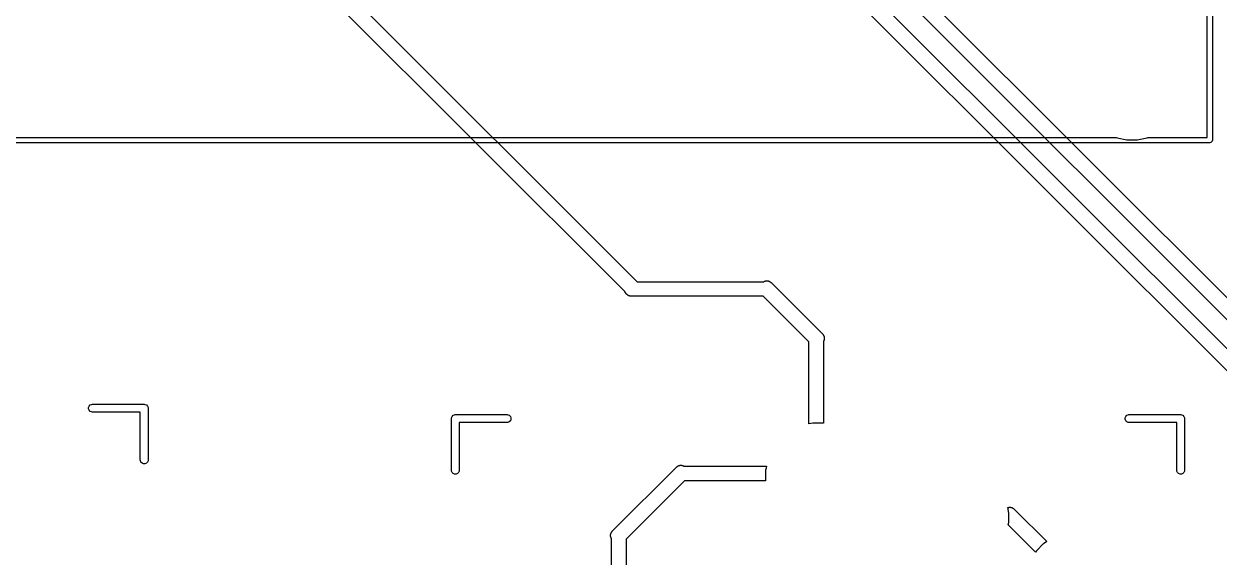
# Model space of a CAD drawing. Extents: x 111.8 to 210.7, y -80.1 to -34.2.
# Drawn here: x 164.18 to 187.24, y -65.68 to -55.38 of the extents above; entities that cross this region are included whole.
import ezdxf

# ---------------------------------------------------------------- set-up
doc = ezdxf.new("R2010")
doc.units = 0
doc.layers.add('BLACK', color=7, linetype='CONTINUOUS')

msp = doc.modelspace()

# ---------------------------------------------------------------- linework, layer by layer
at = {"layer": 'BLACK', "linetype": 'CONTINUOUS'}
for p, q in [((173.572988, -46.850038), (191.031119, -64.308169)), ((190.854774, -64.555055), (173.396639, -47.09692)), ((173.572993, -47.837569), (190.537359, -64.801937)), ((190.29931, -64.98712), (173.396644, -48.08445)), ((187.11, -48.625), (187.11, -57.625)), ((187.01, -57.575), (187.01, -48.675)), ((165.602198, -49.953706), (176.006545, -60.358048)), ((175.7685, -60.543235), (165.417015, -50.191748)), ((114.86704, -57.575), (185.25296, -57.575)), ((185.25296, -57.575), (185.269715, -57.58194)), ((185.269715, -57.58194), (185.461983, -57.620185)), ((185.461983, -57.620185), (185.658017, -57.620185)), ((185.658017, -57.620185), (185.850285, -57.58194)), ((185.850285, -57.58194), (185.86704, -57.575)), ((185.86704, -57.575), (187.01, -57.575)), ((187.106194, -57.644134), (187.079134, -57.671194)), ((187.11, -57.625), (187.106194, -57.644134)), ((187.06, -57.675), (112.06, -57.675)), ((187.079134, -57.671194), (187.06, -57.675)), ((176.006545, -60.358048), (178.449615, -60.358048)), ((178.449615, -60.358048), (178.451122, -60.357153)), ((178.451122, -60.357153), (178.457735, -60.35364)), ((178.457735, -60.35364), (178.464348, -60.35054)), ((178.464348, -60.35054), (178.470961, -60.347854)), ((178.470961, -60.347854), (178.477574, -60.34558)), ((178.477574, -60.34558), (178.484187, -60.34372)), ((178.484187, -60.34372), (178.490799, -60.342274)), ((178.490799, -60.342274), (178.497412, -60.341241)), ((178.497412, -60.341241), (178.504025, -60.340621)), ((178.504025, -60.340621), (178.510638, -60.340414)), ((178.510638, -60.340414), (178.517251, -60.34062)), ((178.517251, -60.34062), (178.523865, -60.34124)), ((178.523865, -60.34124), (178.530478, -60.342274)), ((178.530478, -60.342274), (178.537091, -60.34372)), ((178.537091, -60.34372), (178.543704, -60.34558)), ((178.543704, -60.34558), (178.550317, -60.347853)), ((178.550317, -60.347853), (178.55693, -60.35054)), ((178.55693, -60.35054), (178.563544, -60.35364)), ((178.563544, -60.35364), (178.570157, -60.357153)), ((178.570157, -60.357153), (178.57677, -60.361079)), ((178.57677, -60.361079), (178.583384, -60.365419)), ((178.583384, -60.365419), (178.589997, -60.370172)), ((178.589997, -60.370172), (178.59661, -60.375338)), ((178.59661, -60.375338), (178.603224, -60.380918)), ((178.603224, -60.380918), (178.609837, -60.386911)), ((178.609837, -60.386911), (178.616451, -60.393318)), ((178.616451, -60.393318), (179.568707, -61.345579)), ((175.769049, -60.544676), (175.7685, -60.543235)), ((175.771785, -60.550925), (175.769049, -60.544676)), ((175.774831, -60.557071), (175.771785, -60.550925)), ((175.778174, -60.563101), (175.774831, -60.557071)), ((175.781801, -60.569001), (175.778174, -60.563101)), ((175.785699, -60.57476), (175.781801, -60.569001)), ((175.789856, -60.580363), (175.785699, -60.57476)), ((175.794258, -60.585799), (175.789856, -60.580363)), ((175.798892, -60.591053), (175.794258, -60.585799)), ((175.803746, -60.596114), (175.798892, -60.591053)), ((175.808807, -60.600968), (175.803746, -60.596114)), ((175.814061, -60.605603), (175.808807, -60.600968)), ((175.819497, -60.610005), (175.814061, -60.605603)), ((175.8251, -60.614162), (175.819497, -60.610005)), ((175.830858, -60.61806), (175.8251, -60.614162)), ((175.836758, -60.621688), (175.830858, -60.61806)), ((175.842788, -60.625031), (175.836758, -60.621688)), ((175.848933, -60.628077), (175.842788, -60.625031)), ((175.855183, -60.630813), (175.848933, -60.628077)), ((175.861522, -60.633226), (175.855183, -60.630813)), ((175.867939, -60.635303), (175.861522, -60.633226)), ((175.874421, -60.637032), (175.867939, -60.635303)), ((175.880954, -60.638399), (175.874421, -60.637032)), ((175.887526, -60.639391), (175.880954, -60.638399)), ((175.894124, -60.639996), (175.887526, -60.639391)), ((175.900735, -60.6402), (175.894124, -60.639996)), ((178.440103, -60.6402), (175.900735, -60.6402)), ((179.321825, -61.521922), (178.440103, -60.6402)), ((179.568707, -61.345579), (179.575113, -61.352192)), ((179.321825, -63.102912), (179.321825, -61.521922)), ((179.575113, -61.352192), (179.581106, -61.358805)), ((179.581106, -61.358805), (179.586686, -61.365418)), ((179.586686, -61.365418), (179.591853, -61.372031)), ((179.591853, -61.372031), (179.596606, -61.378644)), ((179.596606, -61.378644), (179.600945, -61.385257)), ((179.600945, -61.385257), (179.604872, -61.39187)), ((179.604872, -61.510903), (179.603976, -61.512411)), ((179.603976, -61.512411), (179.603976, -63.089765)), ((179.604872, -61.39187), (179.608385, -61.398483)), ((179.608385, -61.504291), (179.604872, -61.510903)), ((179.608385, -61.398483), (179.611485, -61.405096)), ((179.611485, -61.497678), (179.608385, -61.504291)), ((179.611485, -61.405096), (179.614171, -61.411709)), ((179.614171, -61.491065), (179.611485, -61.497678)), ((179.614171, -61.411709), (179.616445, -61.418322)), ((179.616445, -61.484452), (179.614171, -61.491065)), ((179.616445, -61.418322), (179.618305, -61.424935)), ((179.618305, -61.477839), (179.616445, -61.484452)), ((179.618305, -61.424935), (179.619751, -61.431548)), ((179.619751, -61.471226), (179.618305, -61.477839)), ((179.619751, -61.431548), (179.620785, -61.438161)), ((179.620785, -61.464613), (179.619751, -61.471226)), ((179.620785, -61.438161), (179.621404, -61.444774)), ((179.621404, -61.458), (179.620785, -61.464613)), ((179.621404, -61.444774), (179.621611, -61.451387)), ((179.621611, -61.451387), (179.621404, -61.458)), ((165.454999, -62.73764), (165.482035, -62.726441)), ((165.482035, -62.726441), (165.496667, -62.725)), ((165.496667, -62.725), (166.496667, -62.725)), ((166.496667, -62.725), (166.511299, -62.726441)), ((166.511299, -62.726441), (166.538335, -62.73764)), ((165.423108, -62.785368), (165.434307, -62.758332)), ((165.423108, -62.814632), (165.423108, -62.785368)), ((165.434307, -62.841668), (165.423108, -62.814632)), ((165.434307, -62.758332), (165.454999, -62.73764)), ((165.454999, -62.86236), (165.434307, -62.841668)), ((165.482035, -62.873559), (165.454999, -62.86236)), ((165.496667, -62.875), (165.482035, -62.873559)), ((166.421667, -62.875), (165.496667, -62.875)), ((166.421667, -63.8), (166.421667, -62.875)), ((166.538335, -62.73764), (166.559027, -62.758332)), ((166.559027, -62.758332), (166.570226, -62.785368)), ((166.570226, -62.785368), (166.571667, -62.8)), ((166.571667, -62.8), (166.571667, -63.8)), ((172.426441, -62.985368), (172.43764, -62.958332)), ((172.43764, -62.958332), (172.458332, -62.93764)), ((172.458332, -62.93764), (172.485368, -62.926441)), ((172.485368, -62.926441), (172.5, -62.925)), ((172.5, -62.925), (173.5, -62.925)), ((173.5, -62.925), (173.514632, -62.926441)), ((173.514632, -62.926441), (173.541668, -62.93764)), ((173.541668, -62.93764), (173.56236, -62.958332)), ((173.56236, -62.958332), (173.573559, -62.985368)), ((185.426441, -62.985368), (185.43764, -62.958332)), ((185.43764, -62.958332), (185.458332, -62.93764)), ((185.458332, -62.93764), (185.485368, -62.926441)), ((185.485368, -62.926441), (185.5, -62.925)), ((185.5, -62.925), (186.5, -62.925)), ((186.5, -62.925), (186.514632, -62.926441)), ((186.514632, -62.926441), (186.541668, -62.93764)), ((186.541668, -62.93764), (186.56236, -62.958332)), ((186.56236, -62.958332), (186.573559, -62.985368)), ((172.425, -63), (172.426441, -62.985368)), ((172.425, -64), (172.425, -63)), ((173.5, -63.075), (172.575, -63.075)), ((172.575, -63.075), (172.575, -64)), ((173.514632, -63.073559), (173.5, -63.075)), ((173.541668, -63.06236), (173.514632, -63.073559)), ((173.56236, -63.041668), (173.541668, -63.06236)), ((173.573559, -63.014632), (173.56236, -63.041668)), ((173.573559, -62.985368), (173.573559, -63.014632)), ((179.36158, -63.096616), (179.321825, -63.102912)), ((179.400415, -63.088892), (179.36158, -63.096616)), ((179.410354, -63.088892), (179.400415, -63.088892)), ((179.420298, -63.087317), (179.410354, -63.088892)), ((179.579702, -63.087317), (179.420298, -63.087317)), ((179.589646, -63.088892), (179.579702, -63.087317)), ((179.599585, -63.088892), (179.589646, -63.088892)), ((179.603976, -63.089765), (179.599585, -63.088892)), ((185.426441, -63.014632), (185.426441, -62.985368)), ((185.43764, -63.041668), (185.426441, -63.014632)), ((185.458332, -63.06236), (185.43764, -63.041668)), ((185.485368, -63.073559), (185.458332, -63.06236)), ((185.5, -63.075), (185.485368, -63.073559)), ((186.425, -63.075), (185.5, -63.075)), ((186.425, -64), (186.425, -63.075)), ((186.573559, -62.985368), (186.575, -63)), ((186.575, -63), (186.575, -64)), ((166.423108, -63.814632), (166.421667, -63.8)), ((166.434307, -63.841668), (166.423108, -63.814632)), ((166.454999, -63.86236), (166.434307, -63.841668)), ((166.482035, -63.873559), (166.454999, -63.86236)), ((166.511299, -63.873559), (166.482035, -63.873559)), ((166.538335, -63.86236), (166.511299, -63.873559)), ((166.559027, -63.841668), (166.538335, -63.86236)), ((166.570226, -63.814632), (166.559027, -63.841668)), ((166.571667, -63.8), (166.570226, -63.814632)), ((172.426441, -64.014632), (172.425, -64)), ((172.43764, -64.041668), (172.426441, -64.014632)), ((172.458332, -64.06236), (172.43764, -64.041668)), ((172.485368, -64.073559), (172.458332, -64.06236)), ((172.514632, -64.073559), (172.485368, -64.073559)), ((172.541668, -64.06236), (172.514632, -64.073559)), ((172.56236, -64.041668), (172.541668, -64.06236)), ((172.573559, -64.014632), (172.56236, -64.041668)), ((172.575, -64), (172.573559, -64.014632)), ((175.54805, -65.154624), (176.747193, -63.955481)), ((176.747193, -63.955481), (176.753806, -63.949075)), ((176.753806, -63.949075), (176.760419, -63.943082)), ((176.760419, -63.943082), (176.767032, -63.937502)), ((176.767032, -63.937502), (176.773645, -63.932336)), ((176.773645, -63.932336), (176.780257, -63.927583)), ((176.780257, -63.927583), (176.78687, -63.923243)), ((176.78687, -63.923243), (176.793483, -63.919316)), ((176.793483, -63.919316), (176.800096, -63.915803)), ((176.800096, -63.915803), (176.806709, -63.912703)), ((176.806709, -63.912703), (176.813322, -63.910017)), ((176.813322, -63.910017), (176.819935, -63.907743)), ((176.819935, -63.907743), (176.826548, -63.905884)), ((176.826548, -63.905884), (176.833161, -63.904437)), ((176.833161, -63.904437), (176.839773, -63.903404)), ((176.839773, -63.903404), (176.846386, -63.902784)), ((176.846386, -63.902784), (176.852999, -63.902577)), ((176.852999, -63.902577), (176.859612, -63.902784)), ((176.859612, -63.902784), (176.866225, -63.903404)), ((176.866225, -63.903404), (176.872838, -63.904437)), ((176.872838, -63.904437), (176.879451, -63.905884)), ((176.879451, -63.905884), (176.886064, -63.907743)), ((176.886064, -63.907743), (176.892677, -63.910017)), ((176.892677, -63.910017), (176.89929, -63.912703)), ((176.89929, -63.912703), (176.905903, -63.915803)), ((176.905903, -63.915803), (176.912516, -63.919316)), ((176.912516, -63.919316), (176.914025, -63.920212)), ((176.914025, -63.920212), (178.503168, -63.920212)), ((178.488892, -64.010353), (178.487317, -64.020298)), ((178.487317, -64.020298), (178.487317, -64.179701)), ((178.496616, -63.96158), (178.488892, -64.000415)), ((178.488892, -64.000415), (178.488892, -64.010353)), ((178.503168, -63.920212), (178.496616, -63.96158)), ((186.426441, -64.014632), (186.425, -64)), ((186.43764, -64.041668), (186.426441, -64.014632)), ((186.458332, -64.06236), (186.43764, -64.041668)), ((186.485368, -64.073559), (186.458332, -64.06236)), ((186.514632, -64.073559), (186.485368, -64.073559)), ((186.541668, -64.06236), (186.514632, -64.073559)), ((186.56236, -64.041668), (186.541668, -64.06236)), ((186.573559, -64.014632), (186.56236, -64.041668)), ((186.575, -64), (186.573559, -64.014632)), ((176.923538, -64.202365), (175.794926, -65.330978)), ((178.489445, -64.202365), (176.923538, -64.202365)), ((178.487317, -64.179701), (178.488892, -64.189645)), ((178.488892, -64.189645), (178.488892, -64.199585)), ((178.488892, -64.199585), (178.489445, -64.202365)), ((183.16217, -64.721053), (183.168346, -64.718931)), ((183.179477, -64.830321), (183.16217, -64.721053)), ((183.168346, -64.718931), (183.174959, -64.717071)), ((183.174959, -64.717071), (183.181572, -64.715625)), ((183.181572, -64.715625), (183.188185, -64.714591)), ((183.188185, -64.714591), (183.194798, -64.713971)), ((183.194798, -64.713971), (183.201411, -64.713765)), ((183.201411, -64.713765), (183.208024, -64.713971)), ((183.208024, -64.713971), (183.214637, -64.714591)), ((183.214637, -64.714591), (183.22125, -64.715625)), ((183.22125, -64.715625), (183.227863, -64.717071)), ((183.227863, -64.717071), (183.234476, -64.718931)), ((183.234476, -64.718931), (183.24109, -64.721204)), ((183.24109, -64.721204), (183.247703, -64.723891)), ((183.247703, -64.723891), (183.254316, -64.72699)), ((183.254316, -64.72699), (183.260929, -64.730503)), ((183.260929, -64.730503), (183.267543, -64.73443)), ((183.267543, -64.73443), (183.274156, -64.738769)), ((183.274156, -64.738769), (183.280769, -64.743522)), ((183.280769, -64.743522), (183.287383, -64.748689)), ((183.287383, -64.748689), (183.293996, -64.754268)), ((183.293996, -64.754268), (183.30061, -64.760261)), ((183.30061, -64.760261), (183.307223, -64.766667)), ((183.307223, -64.766667), (183.914326, -65.37377)), ((183.172302, -65.054978), (183.179477, -65.009679)), ((183.179477, -65.009679), (183.179477, -64.830321)), ((175.495149, -65.260432), (175.495356, -65.253819)), ((175.495356, -65.267045), (175.495149, -65.260432)), ((175.495356, -65.253819), (175.495976, -65.247206)), ((175.495976, -65.273658), (175.495356, -65.267045)), ((175.495976, -65.247206), (175.497009, -65.240593)), ((175.497009, -65.240593), (175.498456, -65.23398)), ((175.498456, -65.23398), (175.500316, -65.227367)), ((175.500316, -65.227367), (175.502589, -65.220754)), ((175.502589, -65.220754), (175.505275, -65.214141)), ((175.505275, -65.214141), (175.508375, -65.207528)), ((175.508375, -65.207528), (175.511888, -65.200915)), ((175.511888, -65.200915), (175.515814, -65.194302)), ((175.515814, -65.194302), (175.520153, -65.187689)), ((175.520153, -65.187689), (175.524906, -65.181076)), ((175.524906, -65.181076), (175.530072, -65.174463)), ((175.530072, -65.174463), (175.535651, -65.16785)), ((175.535651, -65.16785), (175.541644, -65.161237)), ((175.541644, -65.161237), (175.54805, -65.154624)), ((183.697861, -65.580537), (183.172302, -65.054978)), ((175.497009, -65.280271), (175.495976, -65.273658)), ((175.498456, -65.286884), (175.497009, -65.280271)), ((175.500316, -65.293497), (175.498456, -65.286884)), ((175.502589, -65.30011), (175.500316, -65.293497)), ((175.505275, -65.306723), (175.502589, -65.30011)), ((175.508375, -65.313336), (175.505275, -65.306723)), ((175.511888, -65.319949), (175.508375, -65.313336)), ((175.51278, -65.321451), (175.511888, -65.319949)), ((175.51278, -66.334388), (175.51278, -65.321451)), ((175.794926, -65.330978), (175.794926, -66.322937)), ((183.840283, -65.427567), (183.727567, -65.540283)), ((183.848426, -65.42165), (183.840283, -65.427567)), ((183.855456, -65.414621), (183.848426, -65.42165)), ((183.888386, -65.392617), (183.855456, -65.414621)), ((183.914326, -65.37377), (183.888386, -65.392617)), ((183.714621, -65.555456), (183.697861, -65.580537)), ((183.72165, -65.548426), (183.714621, -65.555456)), ((183.727567, -65.540283), (183.72165, -65.548426))]:
    msp.add_line(p, q, dxfattribs=at)

doc.saveas('drawing.dxf')
